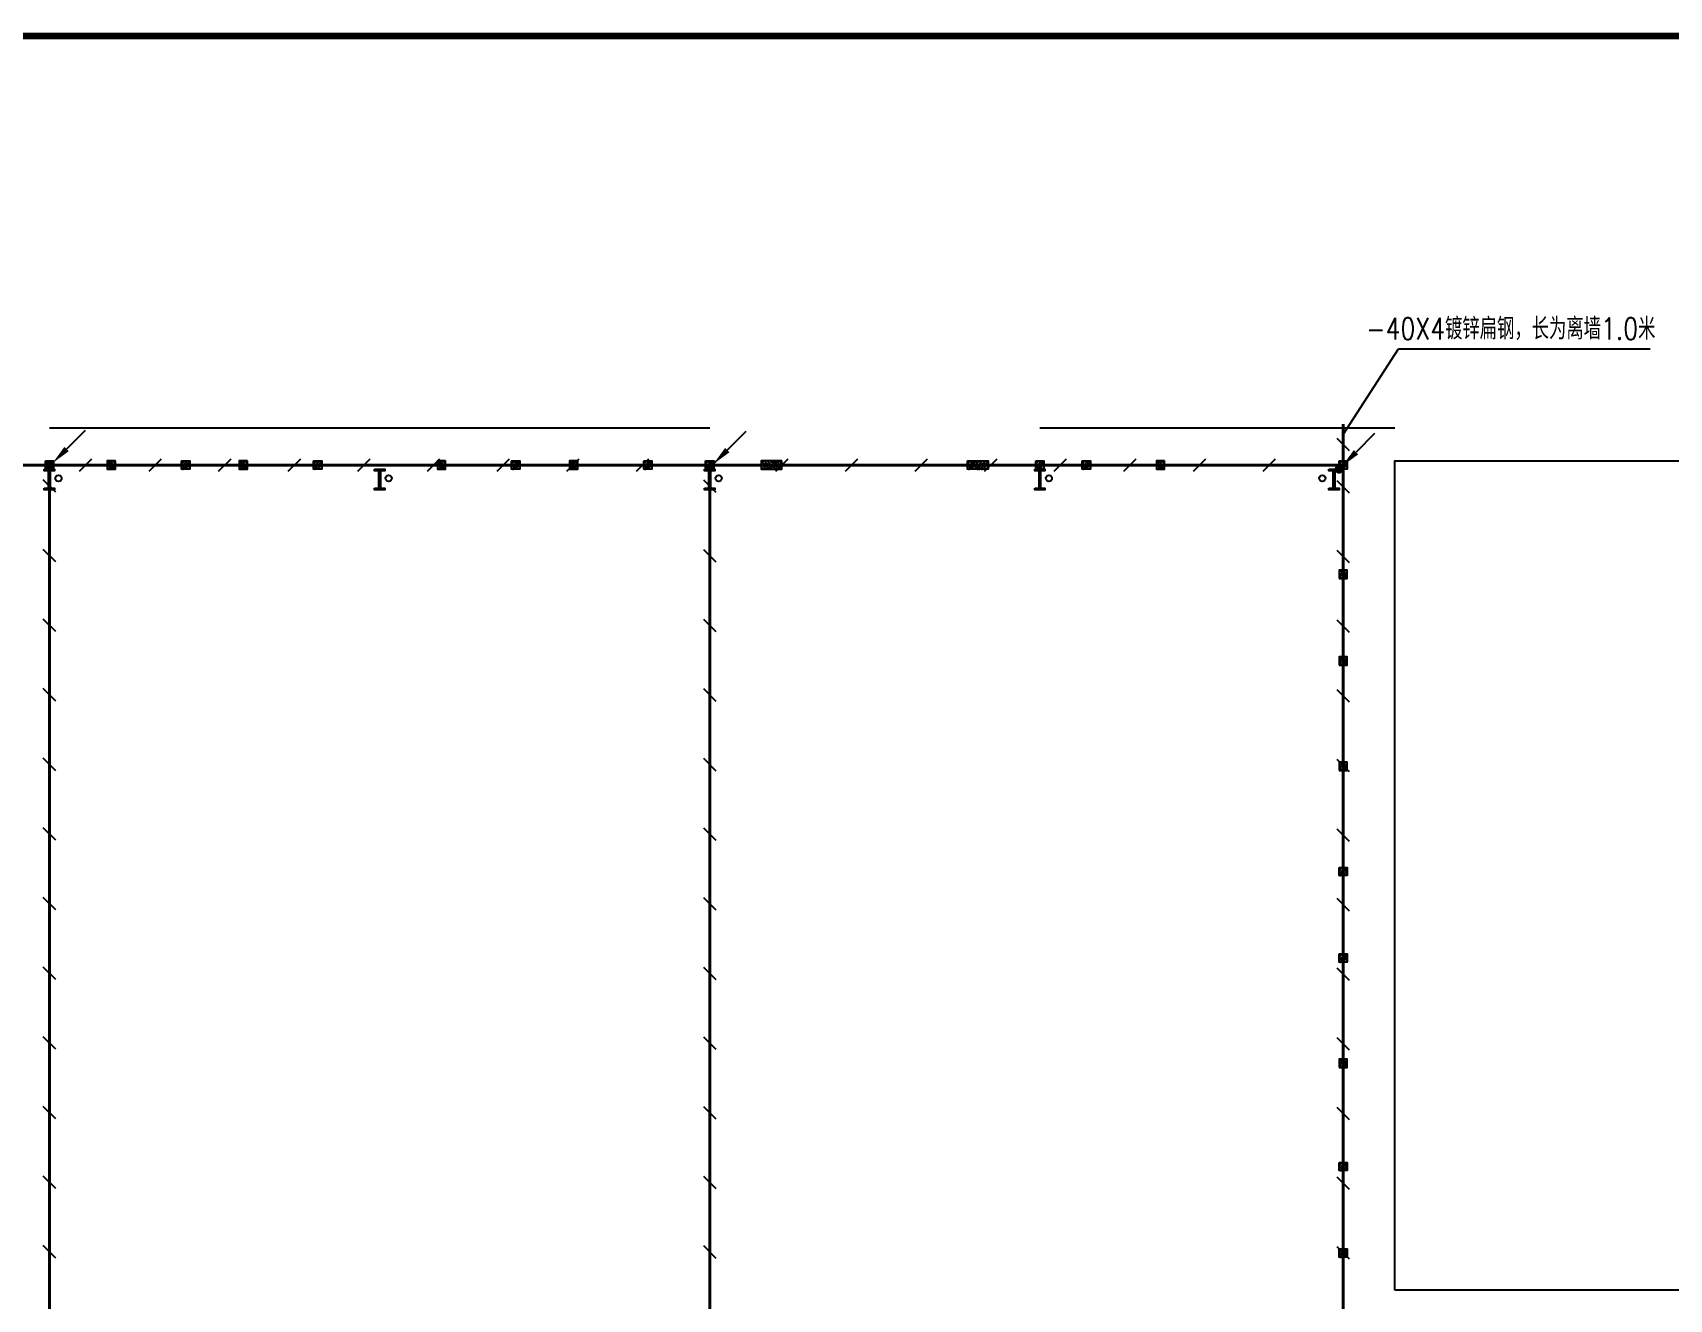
# Model space of a CAD drawing. Extents: x 1060579 to 1383165, y 581819 to 1037910.
# Drawn here: x 1266064 to 1305724, y 616800 to 647499 of the extents above; entities that cross this region are included whole.
import ezdxf

# ---------------------------------------------------------------- set-up
doc = ezdxf.new("R2010")
doc.units = 0
doc.header["$LTSCALE"] = 1000
doc.header["$MEASUREMENT"] = 0
doc.linetypes.add('CENTER2', pattern=[1.125, 0.75, -0.125, 0.125, -0.125])
for name, color, linetype in [('DIM-照明', 3, 'Continuous'), ('DIM-箱柜', 3, 'Continuous'), ('GZ', 30, 'Continuous'), ('LWIRE', 4, 'Continuous'), ('PUB_TITLE', 4, 'Continuous'), ('SHTLN', 4, 'Continuous'), ('WIRE-接地', 4, 'Continuous'), ('刚柱', 2, 'Continuous'), ('卫浴', 7, 'Continuous'), ('散水', 32, 'Continuous'), ('灰度', 8, 'Continuous')]:
    doc.layers.add(name, color=color, linetype=linetype)
doc.styles.add('_TEL_DIM', font='SIMPLEX', dxfattribs={"width": 0.8, "height": 3.5, "bigfont": 'HZTXT'})
doc.styles.get("Standard").update_dxf_attribs({"font": 'gbenor.shx', "bigfont": 'gbcbig.shx'})

# ---------------------------------------------------------------- blocks, each defined once
blk = doc.blocks.new('sdhfxdhnfdhx')
h = blk.add_hatch(color=256)
h.paths.add_polyline_path([(3050366, 936899), (3050616, 936899), (3050616, 936859), (3050366, 936859)])
h.paths.add_polyline_path([(3050511, 937319), (3050511, 936899), (3050471, 936899), (3050471, 937319)])
h.paths.add_polyline_path([(3050366, 937359), (3050616, 937359), (3050616, 937319), (3050366, 937319)])
for points in [[(3050366, 937359), (3050616, 937359), (3050616, 937319), (3050366, 937319)], [(3050511, 937319), (3050511, 936899), (3050471, 936899), (3050471, 937319)], [(3050366, 936899), (3050616, 936899), (3050616, 936859), (3050366, 936859)]]:
    blk.add_lwpolyline(points, close=True)
blk = doc.blocks.new('$TelecSys$00000008')
blk.add_line((0.4, 0.4), (-0.4, -0.4))
blk = doc.blocks.new('$TelecSys$00000078')
for p, q in [((1.15, 1.15), (0.55, 0.55)), ((0.104, 0.104), (0.104, 0.104)), ((-0.104, -0.104), (-0.104, -0.104))]:
    blk.add_line(p, q)
at = {"const_width": 0.142}
blk.add_lwpolyline([(-0.071, 0, 1), (0.071, 0, 1)], format="xyb", close=True, dxfattribs=at)
blk.add_solid([(0.62, 0.48), (0.48, 0.62), (0.1, 0.1)])
at = {"width": 0.8, "flags": 9}
blk.add_attdef('A', (0, 0), '', height=0.00002, dxfattribs=at)

msp = doc.modelspace()

# ---------------------------------------------------------------- hatches: boundary and pattern name
at = {"layer": 'GZ'}
h = msp.add_hatch(dxfattribs=at)
h.set_pattern_fill('钢筋混凝土', color=8, scale=20, style=0)
h.set_pattern_definition([(45, (1212985.757, 561313.577), (-35.35534, 35.35534), []), (50, (1212985.76, 561313.58), (143.45204, -12.55043), [15, -165]), (355, (1212985.76, 561313.58), (-27.75027, 150.43843), [12, -132]), (100.4514, (1212997.71, 561312.53), (115.70188, 137.8879), [12.74804, -140.22842]), (46.1842, (1212985.76, 561353.58), (213.4482, -33.1038), [22.5, -247.5]), (96.6356, (1213003.54, 561350.82), (186.93254, 194.82357), [19.12206, -210.3426]), (351.1842, (1212985.76, 561353.58), (186.9324, 194.8237), [18, -198]), (21, (1213005.76, 561343.58), (119.38141, -80.52378), [15, -165]), (326, (1213005.76, 561343.58), (48.66307, 145.03), [12, -132]), (71.4514, (1213015.7, 561336.87), (168.04453, 64.5061), [12.74804, -140.22842]), (37.5, (1212985.757, 561313.577), (2.43197, 66.57877), [0, -130.4, 0, -134, 0, -132.5]), (7.5, (1212985.76, 561313.58), (52.61391, 78.88234), [0, -76.4, 0, -127.4, 0, -50.5]), (327.5, (1212941.157, 561313.58), (106.764487, -4.510974), [0, -50, 0, -156, 0, -207]), (317.5, (1212921.16, 561313.58), (116.63723, 20.021), [0, -65, 0, -103.6, 0, -147])])
h.paths.add_polyline_path([(1266370, 637119), (1266570, 637119), (1266570, 636919), (1266370, 636919)])
h = msp.add_hatch(dxfattribs=at)
h.set_pattern_fill('钢筋混凝土', color=8, scale=20, style=0)
h.set_pattern_definition([(135, (1321454.794, 561313.577), (35.35534, 35.35534), []), (130, (1321454.79, 561313.58), (-143.45204, -12.55043), [15, -165]), (185, (1321454.8, 561313.58), (27.75027, 150.43843), [12, -132]), (79.5486, (1321442.84, 561312.53), (-115.70188, 137.8879), [12.74804, -140.22842]), (133.8158, (1321454.8, 561353.58), (-213.4482, -33.1038), [22.5, -247.5]), (83.3644, (1321437, 561350.82), (-186.93254, 194.82357), [19.12206, -210.3426]), (188.8158, (1321454.8, 561353.58), (-186.9324, 194.8237), [18, -198]), (159, (1321434.79, 561343.58), (-119.38141, -80.52378), [15, -165]), (214, (1321434.8, 561343.58), (-48.66307, 145.03), [12, -132]), (108.5486, (1321424.85, 561336.87), (-168.04453, 64.5061), [12.74804, -140.22842]), (142.5, (1321454.794, 561313.577), (-2.43197, 66.57877), [0, -130.4, 0, -134, 0, -132.5]), (172.5, (1321454.794, 561313.58), (-52.61391, 78.88234), [0, -76.4, 0, -127.4, 0, -50.5]), (212.5, (1321499.394, 561313.58), (-106.764487, -4.510974), [0, -50, 0, -156, 0, -207]), (222.5, (1321519.39, 561313.58), (-116.63723, 20.021), [0, -65, 0, -103.6, 0, -147])])
h.paths.add_polyline_path([(1268070, 637119), (1267870, 637119), (1267870, 636919), (1268070, 636919)])
h = msp.add_hatch(dxfattribs=at)
h.set_pattern_fill('钢筋混凝土', color=8, scale=20, style=0)
h.set_pattern_definition([(45, (1216285.51, 561313.577), (-35.35534, 35.35534), []), (50, (1216285.51, 561313.58), (143.45204, -12.55043), [15, -165]), (355, (1216285.51, 561313.58), (-27.75027, 150.43843), [12, -132]), (100.4514, (1216297.46, 561312.53), (115.70188, 137.8879), [12.74804, -140.22842]), (46.1842, (1216285.5, 561353.58), (213.4482, -33.1038), [22.5, -247.5]), (96.6356, (1216303.3, 561350.82), (186.93254, 194.82357), [19.12206, -210.3426]), (351.1842, (1216285.5, 561353.58), (186.9324, 194.8237), [18, -198]), (21, (1216305.51, 561343.58), (119.38141, -80.52378), [15, -165]), (326, (1216305.51, 561343.58), (48.66307, 145.03), [12, -132]), (71.4514, (1216315.46, 561336.87), (168.04453, 64.5061), [12.74804, -140.22842]), (37.5, (1216285.51, 561313.577), (2.43197, 66.57877), [0, -130.4, 0, -134, 0, -132.5]), (7.5, (1216285.51, 561313.58), (52.61391, 78.88234), [0, -76.4, 0, -127.4, 0, -50.5]), (327.5, (1216240.91, 561313.58), (106.764487, -4.510974), [0, -50, 0, -156, 0, -207]), (317.5, (1216220.91, 561313.58), (116.63723, 20.021), [0, -65, 0, -103.6, 0, -147])])
h.paths.add_polyline_path([(1269670, 637119), (1269870, 637119), (1269870, 636919), (1269670, 636919)])
h = msp.add_hatch(dxfattribs=at)
h.set_pattern_fill('钢筋混凝土', color=8, scale=20, style=0)
h.set_pattern_definition([(135, (1324655.1, 561313.577), (35.35534, 35.35534), []), (130, (1324655.1, 561313.58), (-143.45204, -12.55043), [15, -165]), (185, (1324655.1, 561313.58), (27.75027, 150.43843), [12, -132]), (79.5486, (1324643.15, 561312.53), (-115.70188, 137.8879), [12.74804, -140.22842]), (133.8158, (1324655.1, 561353.58), (-213.4482, -33.1038), [22.5, -247.5]), (83.3644, (1324637.31, 561350.82), (-186.93254, 194.82357), [19.12206, -210.3426]), (188.8158, (1324655.1, 561353.58), (-186.9324, 194.8237), [18, -198]), (159, (1324635.1, 561343.58), (-119.38141, -80.52378), [15, -165]), (214, (1324635.1, 561343.58), (-48.66307, 145.03), [12, -132]), (108.5486, (1324625.15, 561336.87), (-168.04453, 64.5061), [12.74804, -140.22842]), (142.5, (1324655.1, 561313.577), (-2.43197, 66.57877), [0, -130.4, 0, -134, 0, -132.5]), (172.5, (1324655.1, 561313.58), (-52.61391, 78.88234), [0, -76.4, 0, -127.4, 0, -50.5]), (212.5, (1324699.7, 561313.58), (-106.764487, -4.510974), [0, -50, 0, -156, 0, -207]), (222.5, (1324719.7, 561313.58), (-116.63723, 20.021), [0, -65, 0, -103.6, 0, -147])])
h.paths.add_polyline_path([(1271270, 637119), (1271070, 637119), (1271070, 636919), (1271270, 636919)])
h = msp.add_hatch(dxfattribs=at)
h.set_pattern_fill('钢筋混凝土', color=8, scale=20, style=0)
h.set_pattern_definition([(45, (1219485.815, 561313.577), (-35.35534, 35.35534), []), (50, (1219485.81, 561313.58), (143.45204, -12.55043), [15, -165]), (355, (1219485.81, 561313.58), (-27.75027, 150.43843), [12, -132]), (100.4514, (1219497.77, 561312.53), (115.70188, 137.8879), [12.74804, -140.22842]), (46.1842, (1219485.81, 561353.58), (213.4482, -33.1038), [22.5, -247.5]), (96.6356, (1219503.6, 561350.82), (186.93254, 194.82357), [19.12206, -210.3426]), (351.1842, (1219485.81, 561353.58), (186.9324, 194.8237), [18, -198]), (21, (1219505.81, 561343.58), (119.38141, -80.52378), [15, -165]), (326, (1219505.81, 561343.58), (48.66307, 145.03), [12, -132]), (71.4514, (1219515.76, 561336.87), (168.04453, 64.5061), [12.74804, -140.22842]), (37.5, (1219485.815, 561313.577), (2.43197, 66.57877), [0, -130.4, 0, -134, 0, -132.5]), (7.5, (1219485.815, 561313.58), (52.61391, 78.88234), [0, -76.4, 0, -127.4, 0, -50.5]), (327.5, (1219441.215, 561313.58), (106.764487, -4.510974), [0, -50, 0, -156, 0, -207]), (317.5, (1219421.21, 561313.58), (116.63723, 20.021), [0, -65, 0, -103.6, 0, -147])])
h.paths.add_polyline_path([(1272870, 637119), (1273070, 637119), (1273070, 636919), (1272870, 636919)])
h = msp.add_hatch(dxfattribs=at)
h.set_pattern_fill('钢筋混凝土', color=8, scale=20, style=0)
h.set_pattern_definition([(135, (1329454.794, 561313.577), (35.35534, 35.35534), []), (130, (1329454.79, 561313.58), (-143.45204, -12.55043), [15, -165]), (185, (1329454.8, 561313.58), (27.75027, 150.43843), [12, -132]), (79.5486, (1329442.84, 561312.53), (-115.70188, 137.8879), [12.74804, -140.22842]), (133.8158, (1329454.8, 561353.58), (-213.4482, -33.1038), [22.5, -247.5]), (83.3644, (1329437, 561350.82), (-186.93254, 194.82357), [19.12206, -210.3426]), (188.8158, (1329454.8, 561353.58), (-186.9324, 194.8237), [18, -198]), (159, (1329434.79, 561343.58), (-119.38141, -80.52378), [15, -165]), (214, (1329434.8, 561343.58), (-48.66307, 145.03), [12, -132]), (108.5486, (1329424.85, 561336.87), (-168.04453, 64.5061), [12.74804, -140.22842]), (142.5, (1329454.794, 561313.577), (-2.43197, 66.57877), [0, -130.4, 0, -134, 0, -132.5]), (172.5, (1329454.794, 561313.58), (-52.61391, 78.88234), [0, -76.4, 0, -127.4, 0, -50.5]), (212.5, (1329499.394, 561313.58), (-106.764487, -4.510974), [0, -50, 0, -156, 0, -207]), (222.5, (1329519.39, 561313.58), (-116.63723, 20.021), [0, -65, 0, -103.6, 0, -147])])
h.paths.add_polyline_path([(1276070, 637119), (1275870, 637119), (1275870, 636919), (1276070, 636919)])
h = msp.add_hatch(dxfattribs=at)
h.set_pattern_fill('钢筋混凝土', color=8, scale=20, style=0)
h.set_pattern_definition([(45, (1224285.51, 561313.577), (-35.35534, 35.35534), []), (50, (1224285.51, 561313.58), (143.45204, -12.55043), [15, -165]), (355, (1224285.51, 561313.58), (-27.75027, 150.43843), [12, -132]), (100.4514, (1224297.46, 561312.53), (115.70188, 137.8879), [12.74804, -140.22842]), (46.1842, (1224285.5, 561353.58), (213.4482, -33.1038), [22.5, -247.5]), (96.6356, (1224303.3, 561350.82), (186.93254, 194.82357), [19.12206, -210.3426]), (351.1842, (1224285.5, 561353.58), (186.9324, 194.8237), [18, -198]), (21, (1224305.51, 561343.58), (119.38141, -80.52378), [15, -165]), (326, (1224305.51, 561343.58), (48.66307, 145.03), [12, -132]), (71.4514, (1224315.46, 561336.87), (168.04453, 64.5061), [12.74804, -140.22842]), (37.5, (1224285.51, 561313.577), (2.43197, 66.57877), [0, -130.4, 0, -134, 0, -132.5]), (7.5, (1224285.51, 561313.58), (52.61391, 78.88234), [0, -76.4, 0, -127.4, 0, -50.5]), (327.5, (1224240.91, 561313.58), (106.764487, -4.510974), [0, -50, 0, -156, 0, -207]), (317.5, (1224220.91, 561313.58), (116.63723, 20.021), [0, -65, 0, -103.6, 0, -147])])
h.paths.add_polyline_path([(1277670, 637119), (1277870, 637119), (1277870, 636919), (1277670, 636919)])
h = msp.add_hatch(dxfattribs=at)
h.set_pattern_fill('钢筋混凝土', color=8, scale=20, style=0)
h.set_pattern_definition([(135, (1332655.1, 561313.577), (35.35534, 35.35534), []), (130, (1332655.1, 561313.58), (-143.45204, -12.55043), [15, -165]), (185, (1332655.1, 561313.58), (27.75027, 150.43843), [12, -132]), (79.5486, (1332643.15, 561312.53), (-115.70188, 137.8879), [12.74804, -140.22842]), (133.8158, (1332655.1, 561353.58), (-213.4482, -33.1038), [22.5, -247.5]), (83.3644, (1332637.31, 561350.82), (-186.93254, 194.82357), [19.12206, -210.3426]), (188.8158, (1332655.1, 561353.58), (-186.9324, 194.8237), [18, -198]), (159, (1332635.1, 561343.58), (-119.38141, -80.52378), [15, -165]), (214, (1332635.1, 561343.58), (-48.66307, 145.03), [12, -132]), (108.5486, (1332625.15, 561336.87), (-168.04453, 64.5061), [12.74804, -140.22842]), (142.5, (1332655.1, 561313.577), (-2.43197, 66.57877), [0, -130.4, 0, -134, 0, -132.5]), (172.5, (1332655.1, 561313.58), (-52.61391, 78.88234), [0, -76.4, 0, -127.4, 0, -50.5]), (212.5, (1332699.7, 561313.58), (-106.764487, -4.510974), [0, -50, 0, -156, 0, -207]), (222.5, (1332719.7, 561313.58), (-116.63723, 20.021), [0, -65, 0, -103.6, 0, -147])])
h.paths.add_polyline_path([(1279270, 637119), (1279070, 637119), (1279070, 636919), (1279270, 636919)])
h = msp.add_hatch(dxfattribs=at)
h.set_pattern_fill('钢筋混凝土', color=8, scale=20, style=0)
h.set_pattern_definition([(45, (1227485.815, 561313.577), (-35.35534, 35.35534), []), (50, (1227485.81, 561313.58), (143.45204, -12.55043), [15, -165]), (355, (1227485.81, 561313.58), (-27.75027, 150.43843), [12, -132]), (100.4514, (1227497.77, 561312.53), (115.70188, 137.8879), [12.74804, -140.22842]), (46.1842, (1227485.81, 561353.58), (213.4482, -33.1038), [22.5, -247.5]), (96.6356, (1227503.6, 561350.82), (186.93254, 194.82357), [19.12206, -210.3426]), (351.1842, (1227485.81, 561353.58), (186.9324, 194.8237), [18, -198]), (21, (1227505.81, 561343.58), (119.38141, -80.52378), [15, -165]), (326, (1227505.81, 561343.58), (48.66307, 145.03), [12, -132]), (71.4514, (1227515.76, 561336.87), (168.04453, 64.5061), [12.74804, -140.22842]), (37.5, (1227485.815, 561313.577), (2.43197, 66.57877), [0, -130.4, 0, -134, 0, -132.5]), (7.5, (1227485.815, 561313.58), (52.61391, 78.88234), [0, -76.4, 0, -127.4, 0, -50.5]), (327.5, (1227441.215, 561313.58), (106.764487, -4.510974), [0, -50, 0, -156, 0, -207]), (317.5, (1227421.21, 561313.58), (116.63723, 20.021), [0, -65, 0, -103.6, 0, -147])])
h.paths.add_polyline_path([(1280870, 637119), (1281070, 637119), (1281070, 636919), (1280870, 636919)])
h = msp.add_hatch(dxfattribs=at)
h.set_pattern_fill('钢筋混凝土', color=8, scale=20, style=0)
h.set_pattern_definition([(45, (1228985.757, 561313.577), (-35.35534, 35.35534), []), (50, (1228985.76, 561313.58), (143.45204, -12.55043), [15, -165]), (355, (1228985.76, 561313.58), (-27.75027, 150.43843), [12, -132]), (100.4514, (1228997.71, 561312.53), (115.70188, 137.8879), [12.74804, -140.22842]), (46.1842, (1228985.76, 561353.58), (213.4482, -33.1038), [22.5, -247.5]), (96.6356, (1229003.54, 561350.82), (186.93254, 194.82357), [19.12206, -210.3426]), (351.1842, (1228985.76, 561353.58), (186.9324, 194.8237), [18, -198]), (21, (1229005.76, 561343.58), (119.38141, -80.52378), [15, -165]), (326, (1229005.76, 561343.58), (48.66307, 145.03), [12, -132]), (71.4514, (1229015.7, 561336.87), (168.04453, 64.5061), [12.74804, -140.22842]), (37.5, (1228985.757, 561313.577), (2.43197, 66.57877), [0, -130.4, 0, -134, 0, -132.5]), (7.5, (1228985.76, 561313.58), (52.61391, 78.88234), [0, -76.4, 0, -127.4, 0, -50.5]), (327.5, (1228941.157, 561313.58), (106.764487, -4.510974), [0, -50, 0, -156, 0, -207]), (317.5, (1228921.16, 561313.58), (116.63723, 20.021), [0, -65, 0, -103.6, 0, -147])])
h.paths.add_polyline_path([(1282370, 637119), (1282570, 637119), (1282570, 636919), (1282370, 636919)])
h = msp.add_hatch(dxfattribs=at)
h.set_pattern_fill('钢筋混凝土', color=8, scale=20, style=0)
h.set_pattern_definition([(135, (1337605.04, 561313.577), (35.35534, 35.35534), []), (130, (1337605.04, 561313.58), (-143.45204, -12.55043), [15, -165]), (185, (1337605.04, 561313.58), (27.75027, 150.43843), [12, -132]), (79.5486, (1337593.09, 561312.53), (-115.70188, 137.8879), [12.74804, -140.22842]), (133.8158, (1337605.04, 561353.58), (-213.4482, -33.1038), [22.5, -247.5]), (83.3644, (1337587.25, 561350.82), (-186.93254, 194.82357), [19.12206, -210.3426]), (188.8158, (1337605.04, 561353.58), (-186.9324, 194.8237), [18, -198]), (159, (1337585.04, 561343.58), (-119.38141, -80.52378), [15, -165]), (214, (1337585.04, 561343.58), (-48.66307, 145.03), [12, -132]), (108.5486, (1337575.09, 561336.87), (-168.04453, 64.5061), [12.74804, -140.22842]), (142.5, (1337605.04, 561313.577), (-2.43197, 66.57877), [0, -130.4, 0, -134, 0, -132.5]), (172.5, (1337605.04, 561313.58), (-52.61391, 78.88234), [0, -76.4, 0, -127.4, 0, -50.5]), (212.5, (1337649.64, 561313.58), (-106.764487, -4.510974), [0, -50, 0, -156, 0, -207]), (222.5, (1337669.64, 561313.58), (-116.63723, 20.021), [0, -65, 0, -103.6, 0, -147])])
h.paths.add_polyline_path([(1284220, 637119), (1283720, 637119), (1283720, 636919), (1284220, 636919)])
h = msp.add_hatch(dxfattribs=at)
h.set_pattern_fill('钢筋混凝土', color=8, scale=20, style=0)
h.set_pattern_definition([(45, (1235335.757, 561313.577), (-35.35534, 35.35534), []), (50, (1235335.76, 561313.58), (143.45204, -12.55043), [15, -165]), (355, (1235335.76, 561313.58), (-27.75027, 150.43843), [12, -132]), (100.4514, (1235347.71, 561312.53), (115.70188, 137.8879), [12.74804, -140.22842]), (46.1842, (1235335.76, 561353.58), (213.4482, -33.1038), [22.5, -247.5]), (96.6356, (1235353.54, 561350.82), (186.93254, 194.82357), [19.12206, -210.3426]), (351.1842, (1235335.76, 561353.58), (186.9324, 194.8237), [18, -198]), (21, (1235355.76, 561343.58), (119.38141, -80.52378), [15, -165]), (326, (1235355.76, 561343.58), (48.66307, 145.03), [12, -132]), (71.4514, (1235365.7, 561336.87), (168.04453, 64.5061), [12.74804, -140.22842]), (37.5, (1235335.757, 561313.577), (2.43197, 66.57877), [0, -130.4, 0, -134, 0, -132.5]), (7.5, (1235335.76, 561313.58), (52.61391, 78.88234), [0, -76.4, 0, -127.4, 0, -50.5]), (327.5, (1235291.157, 561313.58), (106.764487, -4.510974), [0, -50, 0, -156, 0, -207]), (317.5, (1235271.16, 561313.58), (116.63723, 20.021), [0, -65, 0, -103.6, 0, -147])])
h.paths.add_polyline_path([(1288720, 637119), (1289220, 637119), (1289220, 636919), (1288720, 636919)])
h = msp.add_hatch(dxfattribs=at)
h.set_pattern_fill('钢筋混凝土', color=8, scale=20, style=0)
h.set_pattern_definition([(45, (1236985.757, 561313.577), (-35.35534, 35.35534), []), (50, (1236985.76, 561313.58), (143.45204, -12.55043), [15, -165]), (355, (1236985.76, 561313.58), (-27.75027, 150.43843), [12, -132]), (100.4514, (1236997.71, 561312.53), (115.70188, 137.8879), [12.74804, -140.22842]), (46.1842, (1236985.76, 561353.58), (213.4482, -33.1038), [22.5, -247.5]), (96.6356, (1237003.54, 561350.82), (186.93254, 194.82357), [19.12206, -210.3426]), (351.1842, (1236985.76, 561353.58), (186.9324, 194.8237), [18, -198]), (21, (1237005.76, 561343.58), (119.38141, -80.52378), [15, -165]), (326, (1237005.76, 561343.58), (48.66307, 145.03), [12, -132]), (71.4514, (1237015.7, 561336.87), (168.04453, 64.5061), [12.74804, -140.22842]), (37.5, (1236985.757, 561313.577), (2.43197, 66.57877), [0, -130.4, 0, -134, 0, -132.5]), (7.5, (1236985.76, 561313.58), (52.61391, 78.88234), [0, -76.4, 0, -127.4, 0, -50.5]), (327.5, (1236941.157, 561313.58), (106.764487, -4.510974), [0, -50, 0, -156, 0, -207]), (317.5, (1236921.16, 561313.58), (116.63723, 20.021), [0, -65, 0, -103.6, 0, -147])])
h.paths.add_polyline_path([(1290370, 637119), (1290570, 637119), (1290570, 636919), (1290370, 636919)])
h = msp.add_hatch(dxfattribs=at)
h.set_pattern_fill('钢筋混凝土', color=8, scale=20, style=0)
h.set_pattern_definition([(45, (1238110.715, 561313.577), (-35.35534, 35.35534), []), (50, (1238110.72, 561313.58), (143.45204, -12.55043), [15, -165]), (355, (1238110.72, 561313.58), (-27.75027, 150.43843), [12, -132]), (100.4514, (1238122.67, 561312.53), (115.70188, 137.8879), [12.74804, -140.22842]), (46.1842, (1238110.72, 561353.58), (213.4482, -33.1038), [22.5, -247.5]), (96.6356, (1238128.5, 561350.82), (186.93254, 194.82357), [19.12206, -210.3426]), (351.1842, (1238110.72, 561353.58), (186.9324, 194.8237), [18, -198]), (21, (1238130.72, 561343.58), (119.38141, -80.52378), [15, -165]), (326, (1238130.72, 561343.58), (48.66307, 145.03), [12, -132]), (71.4514, (1238140.66, 561336.87), (168.04453, 64.5061), [12.74804, -140.22842]), (37.5, (1238110.715, 561313.577), (2.43197, 66.57877), [0, -130.4, 0, -134, 0, -132.5]), (7.5, (1238110.715, 561313.58), (52.61391, 78.88234), [0, -76.4, 0, -127.4, 0, -50.5]), (327.5, (1238066.115, 561313.58), (106.764487, -4.510974), [0, -50, 0, -156, 0, -207]), (317.5, (1238046.115, 561313.58), (116.63723, 20.021), [0, -65, 0, -103.6, 0, -147])])
h.paths.add_polyline_path([(1291495, 637119), (1291695, 637119), (1291695, 636919), (1291495, 636919)])
h = msp.add_hatch(dxfattribs=at)
h.set_pattern_fill('钢筋混凝土', color=8, scale=20, style=0)
h.set_pattern_definition([(135, (1346880, 561313.577), (35.35534, 35.35534), []), (130, (1346880, 561313.58), (-143.45204, -12.55043), [15, -165]), (185, (1346880, 561313.58), (27.75027, 150.43843), [12, -132]), (79.5486, (1346868.05, 561312.53), (-115.70188, 137.8879), [12.74804, -140.22842]), (133.8158, (1346880, 561353.58), (-213.4482, -33.1038), [22.5, -247.5]), (83.3644, (1346862.21, 561350.82), (-186.93254, 194.82357), [19.12206, -210.3426]), (188.8158, (1346880, 561353.58), (-186.9324, 194.8237), [18, -198]), (159, (1346860, 561343.58), (-119.38141, -80.52378), [15, -165]), (214, (1346860, 561343.58), (-48.66307, 145.03), [12, -132]), (108.5486, (1346850.05, 561336.87), (-168.04453, 64.5061), [12.74804, -140.22842]), (142.5, (1346880, 561313.577), (-2.43197, 66.57877), [0, -130.4, 0, -134, 0, -132.5]), (172.5, (1346880, 561313.58), (-52.61391, 78.88234), [0, -76.4, 0, -127.4, 0, -50.5]), (212.5, (1346924.6, 561313.58), (-106.764487, -4.510974), [0, -50, 0, -156, 0, -207]), (222.5, (1346944.6, 561313.58), (-116.63723, 20.021), [0, -65, 0, -103.6, 0, -147])])
h.paths.add_polyline_path([(1293495, 637119), (1293295, 637119), (1293295, 636919), (1293495, 636919)])
h = msp.add_hatch(dxfattribs=at)
h.set_pattern_fill('钢筋混凝土', color=8, scale=20, style=0)
h.set_pattern_definition([(45, (1244335.757, 561313.577), (-35.35534, 35.35534), []), (50, (1244335.76, 561313.58), (143.45204, -12.55043), [15, -165]), (355, (1244335.76, 561313.58), (-27.75027, 150.43843), [12, -132]), (100.4514, (1244347.71, 561312.53), (115.70188, 137.8879), [12.74804, -140.22842]), (46.1842, (1244335.76, 561353.58), (213.4482, -33.1038), [22.5, -247.5]), (96.6356, (1244353.54, 561350.82), (186.93254, 194.82357), [19.12206, -210.3426]), (351.1842, (1244335.76, 561353.58), (186.9324, 194.8237), [18, -198]), (21, (1244355.76, 561343.58), (119.38141, -80.52378), [15, -165]), (326, (1244355.76, 561343.58), (48.66307, 145.03), [12, -132]), (71.4514, (1244365.7, 561336.87), (168.04453, 64.5061), [12.74804, -140.22842]), (37.5, (1244335.757, 561313.577), (2.43197, 66.57877), [0, -130.4, 0, -134, 0, -132.5]), (7.5, (1244335.76, 561313.58), (52.61391, 78.88234), [0, -76.4, 0, -127.4, 0, -50.5]), (327.5, (1244291.157, 561313.58), (106.764487, -4.510974), [0, -50, 0, -156, 0, -207]), (317.5, (1244271.16, 561313.58), (116.63723, 20.021), [0, -65, 0, -103.6, 0, -147])])
h.paths.add_polyline_path([(1297720, 637119), (1297920, 637119), (1297920, 636919), (1297720, 636919)])
h = msp.add_hatch(dxfattribs=at)
h.set_pattern_fill('钢筋混凝土', color=8, scale=20, style=0)
h.set_pattern_definition([(315, (1244335.757, 710073.906), (-35.35534, -35.35534), []), (310, (1244335.76, 710073.9), (143.45204, 12.55043), [15, -165]), (5, (1244335.76, 710073.9), (-27.75027, -150.43843), [12, -132]), (259.5486, (1244347.71, 710074.95), (115.70188, -137.8879), [12.74804, -140.22842]), (313.8158, (1244335.76, 710033.9), (213.4482, 33.1038), [22.5, -247.5]), (263.3644, (1244353.54, 710036.66), (186.93254, -194.82357), [19.12206, -210.3426]), (8.8158, (1244335.76, 710033.9), (186.9324, -194.8237), [18, -198]), (339, (1244355.76, 710043.9), (119.38141, 80.52378), [15, -165]), (34, (1244355.76, 710043.9), (48.66307, -145.03), [12, -132]), (288.5486, (1244365.7, 710050.62), (168.04453, -64.5061), [12.74804, -140.22842]), (322.5, (1244335.757, 710073.906), (2.43197, -66.57877), [0, -130.4, 0, -134, 0, -132.5]), (352.5, (1244335.76, 710073.906), (52.61391, -78.88234), [0, -76.4, 0, -127.4, 0, -50.5]), (32.5, (1244291.157, 710073.906), (106.764487, 4.510974), [0, -50, 0, -156, 0, -207]), (42.5, (1244271.16, 710073.91), (116.63723, -20.021), [0, -65, 0, -103.6, 0, -147])])
h.paths.add_polyline_path([(1297720, 634269), (1297920, 634269), (1297920, 634469), (1297720, 634469)])
h = msp.add_hatch(dxfattribs=at)
h.set_pattern_fill('钢筋混凝土', color=8, scale=20, style=0)
h.set_pattern_definition([(315, (1244335.757, 707973.906), (-35.35534, -35.35534), []), (310, (1244335.76, 707973.9), (143.45204, 12.55043), [15, -165]), (5, (1244335.76, 707973.9), (-27.75027, -150.43843), [12, -132]), (259.5486, (1244347.71, 707974.95), (115.70188, -137.8879), [12.74804, -140.22842]), (313.8158, (1244335.76, 707933.9), (213.4482, 33.1038), [22.5, -247.5]), (263.3644, (1244353.54, 707936.66), (186.93254, -194.82357), [19.12206, -210.3426]), (8.8158, (1244335.76, 707933.9), (186.9324, -194.8237), [18, -198]), (339, (1244355.76, 707943.9), (119.38141, 80.52378), [15, -165]), (34, (1244355.76, 707943.9), (48.66307, -145.03), [12, -132]), (288.5486, (1244365.7, 707950.62), (168.04453, -64.5061), [12.74804, -140.22842]), (322.5, (1244335.757, 707973.906), (2.43197, -66.57877), [0, -130.4, 0, -134, 0, -132.5]), (352.5, (1244335.76, 707973.906), (52.61391, -78.88234), [0, -76.4, 0, -127.4, 0, -50.5]), (32.5, (1244291.157, 707973.906), (106.764487, 4.510974), [0, -50, 0, -156, 0, -207]), (42.5, (1244271.16, 707973.91), (116.63723, -20.021), [0, -65, 0, -103.6, 0, -147])])
h.paths.add_polyline_path([(1297720, 632169), (1297920, 632169), (1297920, 632369), (1297720, 632369)])
h = msp.add_hatch(dxfattribs=at)
h.set_pattern_fill('钢筋混凝土', color=8, scale=20, style=0)
h.set_pattern_definition([(315, (1244335.757, 705423.906), (-35.35534, -35.35534), []), (310, (1244335.76, 705423.9), (143.45204, 12.55043), [15, -165]), (5, (1244335.76, 705423.9), (-27.75027, -150.43843), [12, -132]), (259.5486, (1244347.71, 705424.95), (115.70188, -137.8879), [12.74804, -140.22842]), (313.8158, (1244335.76, 705383.9), (213.4482, 33.1038), [22.5, -247.5]), (263.3644, (1244353.54, 705386.66), (186.93254, -194.82357), [19.12206, -210.3426]), (8.8158, (1244335.76, 705383.9), (186.9324, -194.8237), [18, -198]), (339, (1244355.76, 705393.9), (119.38141, 80.52378), [15, -165]), (34, (1244355.76, 705393.9), (48.66307, -145.03), [12, -132]), (288.5486, (1244365.7, 705400.62), (168.04453, -64.5061), [12.74804, -140.22842]), (322.5, (1244335.757, 705423.906), (2.43197, -66.57877), [0, -130.4, 0, -134, 0, -132.5]), (352.5, (1244335.76, 705423.906), (52.61391, -78.88234), [0, -76.4, 0, -127.4, 0, -50.5]), (32.5, (1244291.157, 705423.906), (106.764487, 4.510974), [0, -50, 0, -156, 0, -207]), (42.5, (1244271.16, 705423.91), (116.63723, -20.021), [0, -65, 0, -103.6, 0, -147])])
h.paths.add_polyline_path([(1297720, 629619), (1297920, 629619), (1297920, 629819), (1297720, 629819)])
h = msp.add_hatch(dxfattribs=at)
h.set_pattern_fill('钢筋混凝土', color=8, scale=20, style=0)
h.set_pattern_definition([(45, (1244335.757, 551463.577), (-35.35534, 35.35534), []), (50, (1244335.76, 551463.58), (143.45204, -12.55043), [15, -165]), (355, (1244335.76, 551463.58), (-27.75027, 150.43843), [12, -132]), (100.4514, (1244347.71, 551462.53), (115.70188, 137.8879), [12.74804, -140.22842]), (46.1842, (1244335.76, 551503.58), (213.4482, -33.1038), [22.5, -247.5]), (96.6356, (1244353.54, 551500.82), (186.93254, 194.82357), [19.12206, -210.3426]), (351.1842, (1244335.76, 551503.58), (186.9324, 194.8237), [18, -198]), (21, (1244355.76, 551493.58), (119.38141, -80.52378), [15, -165]), (326, (1244355.76, 551493.58), (48.66307, 145.03), [12, -132]), (71.4514, (1244365.7, 551486.87), (168.04453, 64.5061), [12.74804, -140.22842]), (37.5, (1244335.757, 551463.577), (2.43197, 66.57877), [0, -130.4, 0, -134, 0, -132.5]), (7.5, (1244335.76, 551463.58), (52.61391, 78.88234), [0, -76.4, 0, -127.4, 0, -50.5]), (327.5, (1244291.157, 551463.58), (106.764487, -4.510974), [0, -50, 0, -156, 0, -207]), (317.5, (1244271.16, 551463.58), (116.63723, 20.021), [0, -65, 0, -103.6, 0, -147])])
h.paths.add_polyline_path([(1297720, 627269), (1297920, 627269), (1297920, 627069), (1297720, 627069)])
h = msp.add_hatch(dxfattribs=at)
h.set_pattern_fill('钢筋混凝土', color=8, scale=20, style=0)
h.set_pattern_definition([(45, (1244335.757, 549363.577), (-35.35534, 35.35534), []), (50, (1244335.76, 549363.58), (143.45204, -12.55043), [15, -165]), (355, (1244335.76, 549363.58), (-27.75027, 150.43843), [12, -132]), (100.4514, (1244347.71, 549362.53), (115.70188, 137.8879), [12.74804, -140.22842]), (46.1842, (1244335.76, 549403.58), (213.4482, -33.1038), [22.5, -247.5]), (96.6356, (1244353.54, 549400.82), (186.93254, 194.82357), [19.12206, -210.3426]), (351.1842, (1244335.76, 549403.58), (186.9324, 194.8237), [18, -198]), (21, (1244355.76, 549393.58), (119.38141, -80.52378), [15, -165]), (326, (1244355.76, 549393.58), (48.66307, 145.03), [12, -132]), (71.4514, (1244365.7, 549386.87), (168.04453, 64.5061), [12.74804, -140.22842]), (37.5, (1244335.757, 549363.577), (2.43197, 66.57877), [0, -130.4, 0, -134, 0, -132.5]), (7.5, (1244335.76, 549363.58), (52.61391, 78.88234), [0, -76.4, 0, -127.4, 0, -50.5]), (327.5, (1244291.157, 549363.58), (106.764487, -4.510974), [0, -50, 0, -156, 0, -207]), (317.5, (1244271.16, 549363.58), (116.63723, 20.021), [0, -65, 0, -103.6, 0, -147])])
h.paths.add_polyline_path([(1297720, 625169), (1297920, 625169), (1297920, 624969), (1297720, 624969)])
h = msp.add_hatch(dxfattribs=at)
h.set_pattern_fill('钢筋混凝土', color=8, scale=20, style=0)
h.set_pattern_definition([(315, (1244335.757, 698223.906), (-35.35534, -35.35534), []), (310, (1244335.76, 698223.9), (143.45204, 12.55043), [15, -165]), (5, (1244335.76, 698223.9), (-27.75027, -150.43843), [12, -132]), (259.5486, (1244347.71, 698224.95), (115.70188, -137.8879), [12.74804, -140.22842]), (313.8158, (1244335.76, 698183.9), (213.4482, 33.1038), [22.5, -247.5]), (263.3644, (1244353.54, 698186.66), (186.93254, -194.82357), [19.12206, -210.3426]), (8.8158, (1244335.76, 698183.9), (186.9324, -194.8237), [18, -198]), (339, (1244355.76, 698193.9), (119.38141, 80.52378), [15, -165]), (34, (1244355.76, 698193.9), (48.66307, -145.03), [12, -132]), (288.5486, (1244365.7, 698200.62), (168.04453, -64.5061), [12.74804, -140.22842]), (322.5, (1244335.757, 698223.906), (2.43197, -66.57877), [0, -130.4, 0, -134, 0, -132.5]), (352.5, (1244335.76, 698223.906), (52.61391, -78.88234), [0, -76.4, 0, -127.4, 0, -50.5]), (32.5, (1244291.157, 698223.906), (106.764487, 4.510974), [0, -50, 0, -156, 0, -207]), (42.5, (1244271.16, 698223.91), (116.63723, -20.021), [0, -65, 0, -103.6, 0, -147])])
h.paths.add_polyline_path([(1297720, 622419), (1297920, 622419), (1297920, 622619), (1297720, 622619)])
h = msp.add_hatch(dxfattribs=at)
h.set_pattern_fill('钢筋混凝土', color=8, scale=20, style=0)
h.set_pattern_definition([(45, (1244335.757, 544313.577), (-35.35534, 35.35534), []), (50, (1244335.76, 544313.58), (143.45204, -12.55043), [15, -165]), (355, (1244335.76, 544313.58), (-27.75027, 150.43843), [12, -132]), (100.4514, (1244347.71, 544312.53), (115.70188, 137.8879), [12.74804, -140.22842]), (46.1842, (1244335.76, 544353.58), (213.4482, -33.1038), [22.5, -247.5]), (96.6356, (1244353.54, 544350.82), (186.93254, 194.82357), [19.12206, -210.3426]), (351.1842, (1244335.76, 544353.58), (186.9324, 194.8237), [18, -198]), (21, (1244355.76, 544343.58), (119.38141, -80.52378), [15, -165]), (326, (1244355.76, 544343.58), (48.66307, 145.03), [12, -132]), (71.4514, (1244365.7, 544336.87), (168.04453, 64.5061), [12.74804, -140.22842]), (37.5, (1244335.757, 544313.577), (2.43197, 66.57877), [0, -130.4, 0, -134, 0, -132.5]), (7.5, (1244335.76, 544313.58), (52.61391, 78.88234), [0, -76.4, 0, -127.4, 0, -50.5]), (327.5, (1244291.157, 544313.58), (106.764487, -4.510974), [0, -50, 0, -156, 0, -207]), (317.5, (1244271.16, 544313.58), (116.63723, 20.021), [0, -65, 0, -103.6, 0, -147])])
h.paths.add_polyline_path([(1297720, 620119), (1297920, 620119), (1297920, 619919), (1297720, 619919)])
h = msp.add_hatch(dxfattribs=at)
h.set_pattern_fill('钢筋混凝土', color=8, scale=20, style=0)
h.set_pattern_definition([(45, (1244335.757, 542213.577), (-35.35534, 35.35534), []), (50, (1244335.76, 542213.58), (143.45204, -12.55043), [15, -165]), (355, (1244335.76, 542213.58), (-27.75027, 150.43843), [12, -132]), (100.4514, (1244347.71, 542212.53), (115.70188, 137.8879), [12.74804, -140.22842]), (46.1842, (1244335.76, 542253.58), (213.4482, -33.1038), [22.5, -247.5]), (96.6356, (1244353.54, 542250.82), (186.93254, 194.82357), [19.12206, -210.3426]), (351.1842, (1244335.76, 542253.58), (186.9324, 194.8237), [18, -198]), (21, (1244355.76, 542243.58), (119.38141, -80.52378), [15, -165]), (326, (1244355.76, 542243.58), (48.66307, 145.03), [12, -132]), (71.4514, (1244365.7, 542236.87), (168.04453, 64.5061), [12.74804, -140.22842]), (37.5, (1244335.757, 542213.577), (2.43197, 66.57877), [0, -130.4, 0, -134, 0, -132.5]), (7.5, (1244335.76, 542213.58), (52.61391, 78.88234), [0, -76.4, 0, -127.4, 0, -50.5]), (327.5, (1244291.157, 542213.58), (106.764487, -4.510974), [0, -50, 0, -156, 0, -207]), (317.5, (1244271.16, 542213.58), (116.63723, 20.021), [0, -65, 0, -103.6, 0, -147])])
h.paths.add_polyline_path([(1297720, 618019), (1297920, 618019), (1297920, 617819), (1297720, 617819)])

# ---------------------------------------------------------------- linework, layer by layer
at = {"layer": 'DIM-照明'}
msp.add_line((1297820, 637759), (1299162, 639838), dxfattribs=at)
at = {"layer": 'DIM-箱柜', "color": 7}
msp.add_line((1299162, 639838), (1305260, 639838), dxfattribs=at)
at = {"layer": 'GZ', "color": 8}
for points in [[(1266370, 637119), (1266570, 637119), (1266570, 636919), (1266370, 636919)], [(1268070, 637119), (1267870, 637119), (1267870, 636919), (1268070, 636919)], [(1269670, 637119), (1269870, 637119), (1269870, 636919), (1269670, 636919)], [(1271270, 637119), (1271070, 637119), (1271070, 636919), (1271270, 636919)], [(1272870, 637119), (1273070, 637119), (1273070, 636919), (1272870, 636919)], [(1276070, 637119), (1275870, 637119), (1275870, 636919), (1276070, 636919)], [(1277670, 637119), (1277870, 637119), (1277870, 636919), (1277670, 636919)], [(1279270, 637119), (1279070, 637119), (1279070, 636919), (1279270, 636919)], [(1280870, 637119), (1281070, 637119), (1281070, 636919), (1280870, 636919)], [(1282370, 637119), (1282570, 637119), (1282570, 636919), (1282370, 636919)], [(1284220, 637119), (1283720, 637119), (1283720, 636919), (1284220, 636919)], [(1288720, 637119), (1289220, 637119), (1289220, 636919), (1288720, 636919)], [(1290370, 637119), (1290570, 637119), (1290570, 636919), (1290370, 636919)], [(1291495, 637119), (1291695, 637119), (1291695, 636919), (1291495, 636919)], [(1293495, 637119), (1293295, 637119), (1293295, 636919), (1293495, 636919)], [(1297720, 637119), (1297920, 637119), (1297920, 636919), (1297720, 636919)], [(1297720, 634269), (1297920, 634269), (1297920, 634469), (1297720, 634469)], [(1297720, 632169), (1297920, 632169), (1297920, 632369), (1297720, 632369)], [(1297720, 629619), (1297920, 629619), (1297920, 629819), (1297720, 629819)], [(1297720, 627269), (1297920, 627269), (1297920, 627069), (1297720, 627069)], [(1297720, 625169), (1297920, 625169), (1297920, 624969), (1297720, 624969)], [(1297720, 622419), (1297920, 622419), (1297920, 622619), (1297720, 622619)], [(1297720, 620119), (1297920, 620119), (1297920, 619919), (1297720, 619919)], [(1297720, 618019), (1297920, 618019), (1297920, 617819), (1297720, 617819)]]:
    msp.add_lwpolyline(points, close=True, dxfattribs=at)
at = {"layer": 'PUB_TITLE', "const_width": 160}
msp.add_lwpolyline([(1240105, 583419), (1353385, 583419), (1353385, 647419), (1240105, 647419)], close=True, dxfattribs=at)
at = {"layer": 'WIRE-接地', "linetype": 'CENTER2', "const_width": 75}
for points in [[(1297820, 637019), (1297820, 638019)], [(1250370, 637019), (1250370, 593819), (1314570, 593819), (1314570, 615719), (1297820, 615719), (1297820, 637019), (1250370, 637019)], [(1266470, 637019), (1266470, 593819)], [(1282470, 593819), (1282470, 637019)]]:
    msp.add_lwpolyline(points, dxfattribs=at)
at = {"layer": '卫浴', "color": 8}
for centre in [(1266689, 636699), (1274689, 636699), (1282689, 636699), (1290689, 636699), (1297315, 636699)]:
    msp.add_circle(centre, 75, dxfattribs=at)
at = {"layer": '散水', "color": 8}
for points in [[(1266470, 637919), (1282470, 637919)], [(1290470, 637919), (1299070, 637919)]]:
    msp.add_lwpolyline(points, dxfattribs=at)
at = {"layer": '灰度', "color": 8}
msp.add_lwpolyline([(1299070, 617019), (1299070, 637119), (1314670, 637119), (1314670, 617019)], close=True, dxfattribs=at)

# ---------------------------------------------------------------- block references
at = {"layer": 'LWIRE', "xscale": 750, "yscale": 750, "zscale": 750}
for p in [(1266470, 636993), (1282482, 636968), (1297720, 636919)]:
    msp.add_blockref('$TelecSys$00000078', p, dxfattribs=at)
at = {"layer": 'SHTLN', "xscale": 375, "yscale": 375, "zscale": 375}
for p, rotation in [((1297820, 637519), 90), ((1267345, 637019), 180), ((1269033, 637019), 180), ((1270720, 637019), 180), ((1272408, 637019), 180), ((1274095, 637019), 180), ((1275783, 637019), 180), ((1277470, 637019), 180), ((1279158, 637019), 180), ((1280845, 637019), 180), ((1282533, 637019), 180), ((1284220, 637019), 180), ((1285908, 637019), 180), ((1287595, 637019), 180), ((1289283, 637019), 180), ((1290970, 637019), 180), ((1292658, 637019), 180), ((1294345, 637019), 180), ((1296033, 637019), 180), ((1266470, 636512), 270.0000000000043), ((1282470, 636512), 89.99999999999568), ((1297820, 636494), 90), ((1266470, 634825), 270.0000000000043), ((1282470, 634825), 89.99999999999568), ((1297820, 634806), 90), ((1266470, 633137), 270.0000000000043), ((1282470, 633137), 89.99999999999568), ((1297820, 633119), 90), ((1266470, 631450), 270.0000000000043), ((1282470, 631450), 89.99999999999568), ((1297820, 631431), 90), ((1266470, 629762), 270.0000000000043), ((1282470, 629762), 89.99999999999568), ((1297820, 629744), 90), ((1266470, 628075), 270.0000000000043), ((1282470, 628075), 89.99999999999568), ((1297820, 628056), 90), ((1266470, 626387), 270.0000000000043), ((1282470, 626387), 89.99999999999568), ((1297820, 626369), 90), ((1266470, 624700), 270.0000000000043), ((1282470, 624700), 89.99999999999568), ((1297820, 624681), 90), ((1266470, 623012), 270.0000000000043), ((1282470, 623012), 89.99999999999568), ((1297820, 622994), 90), ((1266470, 621325), 270.0000000000043), ((1282470, 621325), 89.99999999999568), ((1297820, 621306), 90), ((1266470, 619637), 270.0000000000043), ((1282470, 619637), 89.99999999999568), ((1297820, 619619), 90), ((1266470, 617950), 270.0000000000043), ((1282470, 617950), 89.99999999999568), ((1297820, 617931), 90)]:
    msp.add_blockref('$TelecSys$00000008', p, dxfattribs=dict(at, rotation=rotation))
at = {"layer": '刚柱', "color": 8}
for p in [(-1784021, -300441), (-1776021, -300441), (-1768021, -300441), (-1760021, -300441), (-1752895, -300441)]:
    msp.add_blockref('sdhfxdhnfdhx', p, dxfattribs=at)

# ---------------------------------------------------------------- texts
at = {"layer": 'DIM-箱柜', "color": 7, "style": '_TEL_DIM', "width": 0.8}
msp.add_text('-40X4镀锌扁钢，长为离墙1.0米', height=525, dxfattribs=at).set_placement((1298381, 640063))

doc.saveas('drawing.dxf')
